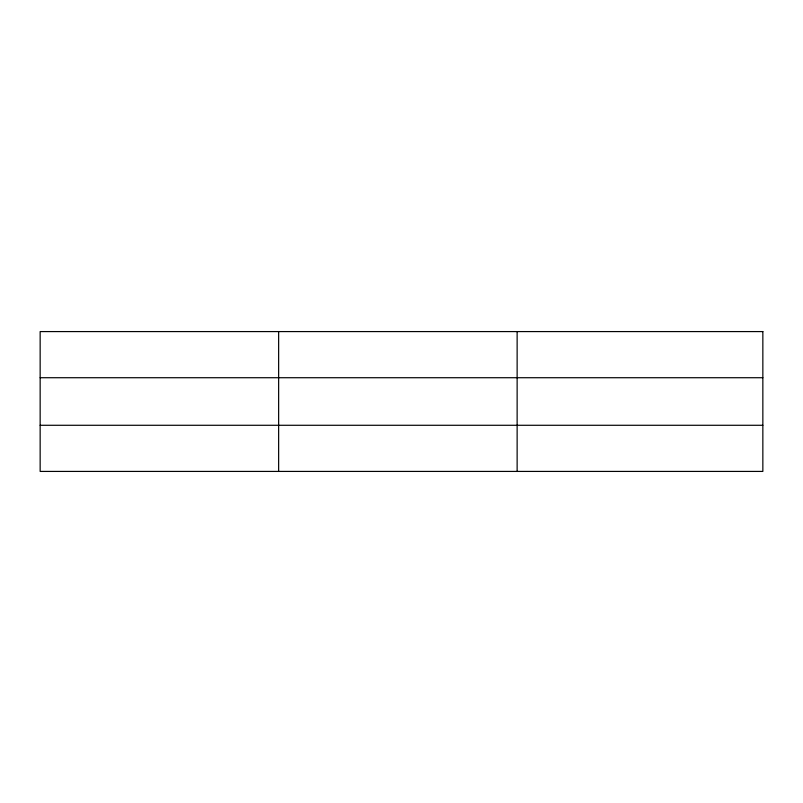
<?xml version="1.0" encoding="UTF-8"?>
<svg xmlns="http://www.w3.org/2000/svg" width="803" height="803" viewBox="0 0 803 803"><rect width="100%" height="100%" fill="white"/><g stroke="black" fill="none" stroke-linecap="round" stroke-linejoin="round"><path stroke-width="1.2" d="M278.641 331.579L278.641 471.421M517.132 331.579L517.132 471.421M40.15 377.721L762.85 377.721M40.15 425.279L762.85 425.279M762.85 331.579L762.85 471.421L40.15 471.421L40.15 331.579L762.85 331.579"/></g></svg>
